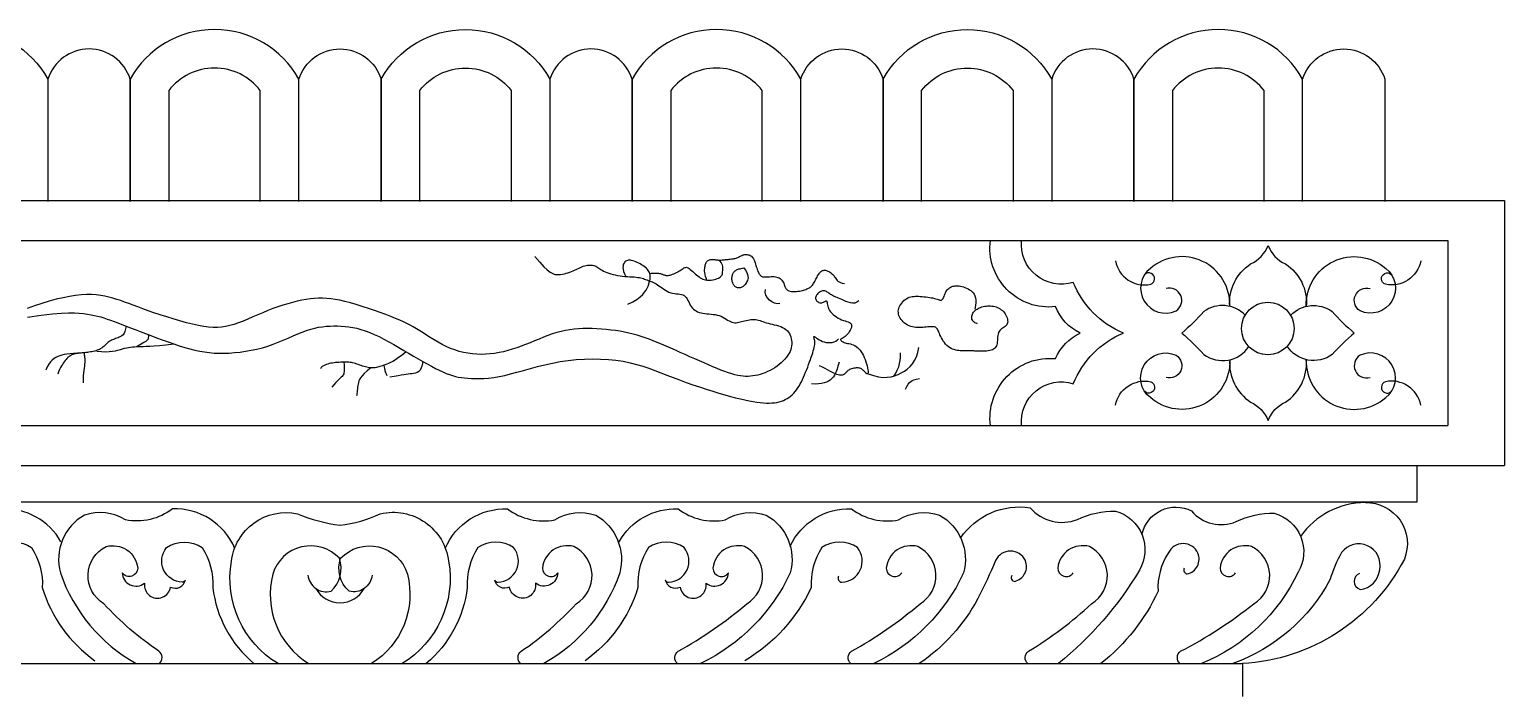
# Model space of a CAD drawing. Extents: x 1546 to 2300, y 2585 to 3453.
# Drawn here: x 1854.3 to 2181.3, y 3305.3 to 3453.2 of the extents above; entities that cross this region are included whole.
import ezdxf

# ---------------------------------------------------------------- set-up
doc = ezdxf.new("R2010")
doc.units = 0
doc.header["$LTSCALE"] = 100
doc.header["$MEASUREMENT"] = 0
for name, color, linetype in [('3', 3, 'CONTINUOUS'), ('4', 4, 'CONTINUOUS'), ('7', 7, 'CONTINUOUS')]:
    doc.layers.add(name, color=color, linetype=linetype)

msp = doc.modelspace()

# ---------------------------------------------------------------- linework, layer by layer
at = {"layer": '3'}
for points in [[(1851.06, 3331.18, -0.250838), (1850.34, 3330.67, -0.614602), (1846.85, 3338.36, -0.314225), (1854.78, 3338.36, -0.158125), (1857.14, 3329.5, 0.165326), (1868.82, 3313.28)], [(1883.12, 3312.65, 0.470735), (1882.98, 3315.38, -0.057592), (1870.79, 3325.93, -0.592004), (1871.3, 3338.59, -0.463069), (1878.29, 3333.84, -0.751854), (1874.86, 3332.79, 0.609267), (1879.82, 3330.47, 1.001161), (1885.57, 3329.62, 0.499821), (1888.87, 3331.18)], [(1888.87, 3331.18, -0.250838), (1888.15, 3330.67, -0.614602), (1884.67, 3338.36, -0.314225), (1892.59, 3338.36, -0.158125), (1894.95, 3329.5, 0.190243), (1904.05, 3312.66)], [(1916.03, 3332.27, 0.459885), (1921.15, 3328.71, 0.301241), (1923.03, 3335.99, 0.578215), (1908.23, 3332.5, 0.328119), (1916.19, 3312.66)], [(1930.27, 3332.27, -0.459885), (1925.15, 3328.71, -0.301241), (1923.28, 3335.99, -0.578215), (1938.07, 3332.5, -0.328119), (1930.12, 3312.66)], [(1957.43, 3331.18, 0.250838), (1958.15, 3330.67, 0.614602), (1961.64, 3338.36, 0.314225), (1953.71, 3338.36, 0.158125), (1951.36, 3329.5, -0.190243), (1942.25, 3312.66)], [(1963.18, 3312.65, -0.470735), (1963.32, 3315.38, 0.057592), (1975.52, 3325.93, 0.592004), (1975.01, 3338.59, 0.463069), (1968.01, 3333.84, 0.751854), (1971.44, 3332.79, -0.609267), (1966.48, 3330.47, -1.001161), (1960.73, 3329.62, -0.499821), (1957.43, 3331.18)], [(1995.24, 3331.18, 0.250838), (1995.96, 3330.67, 0.614602), (1999.45, 3338.36, 0.314225), (1991.52, 3338.36, 0.158125), (1989.17, 3329.5, -0.165326), (1977.48, 3313.28)], [(1997.94, 3312.65, -0.470735), (1998.08, 3315.38, 0.050085), (2013.33, 3325.93, 0.592004), (2012.82, 3338.59, 0.463069), (2005.82, 3333.84, 0.751854), (2009.25, 3332.79)], [(2033.69, 3332.06, 0.535361), (2034.38, 3330.67, 0.614602), (2037.87, 3338.36, 0.314225), (2029.95, 3338.36, 0.158125), (2027.59, 3329.5, -0.15081), (2012.85, 3313.28, -0.151016)], [(2036.36, 3312.65, -0.470735), (2036.5, 3315.38, 0.050085), (2051.75, 3325.93, 0.592004), (2051.24, 3338.59, 0.463069), (2044.24, 3333.84, 0.751854), (2047.68, 3332.79)], [(2075.59, 3312.65, -0.470735), (2075.74, 3315.38, 0.052908), (2089.77, 3325.93, 0.592004), (2089.26, 3338.59, 0.463069), (2082.26, 3333.84, 0.751854), (2085.69, 3332.79)], [(2110.3, 3333.84, 0.535361), (2110.96, 3332.52, 0.46087), (2113.34, 3337.14, 0.639353), (2106.74, 3337.14, 0.158125), (2104.49, 3328.7, -0.117388), (2091.83, 3312.66, -0.151016)], [(2109.34, 3312.65, -0.470735), (2109.48, 3315.38, 0.047903), (2125.75, 3325.93, 0.592004), (2125.24, 3338.59, 0.463069), (2118.24, 3333.84, 0.751854), (2121.67, 3332.79)], [(2149.13, 3332.65, 0.702064), (2149.27, 3329.09, 0.356157), (2153.62, 3333.45, 0.80826), (2145.17, 3337.27, 0.061303), (2142.67, 3331.34, -0.184901), (2121.09, 3312.66, -0.176269)], [(2072.05, 3332.19, 0.535361), (2072.71, 3330.87, 0.46087), (2075.08, 3335.49, 0.639353), (2068.48, 3335.49, -0.018277), (2064.55, 3327.05, -0.120638), (2051.54, 3312.66, -0.120638)]]:
    msp.add_lwpolyline(points, format="xyb", dxfattribs=at)
for centre, radius, start, end in [((2006.17, 3332.91), 3.08, 232.2995, 357.7098), ((1997.48, 3331.64), 2.28, 191.5186, 297.7459), ((2001.42, 3330.04), 2.91, 188.3801, 8.5131)]:
    msp.add_arc(centre, radius, start, end, dxfattribs=at)
at = {"layer": '4'}
for p, q in [((1665.01, 3415.34), (2181.29, 3415.34)), ((2181.29, 3415.34), (2181.29, 3356.54)), ((2181.29, 3415.34), (2181.29, 3356.54)), ((2168.76, 3406.47), (2168.76, 3365.41)), ((1665.01, 3356.54), (2181.29, 3356.54)), ((2161.94, 3348.49), (2161.94, 3356.54)), ((1684.37, 3348.49), (2161.94, 3348.49)), ((1723.09, 3312.66), (2123.21, 3312.66)), ((2123.21, 3312.66), (2123.21, 3305.35))]:
    msp.add_line(p, q, dxfattribs=at)
for points in [[(1821.02, 3415.09), (1821.02, 3442.24, -0.588902), (1858.41, 3442.24), (1858.41, 3415.09)], [(1914.03, 3415.09), (1914.03, 3442.24, 0.588902), (1876.64, 3442.24), (1876.64, 3415.09)], [(1932.27, 3415.09), (1932.27, 3442.24, -0.588902), (1969.66, 3442.24), (1969.66, 3415.09)], [(2025.29, 3415.09), (2025.29, 3442.24, 0.588902), (1987.9, 3442.24), (1987.9, 3415.09)], [(2043.52, 3415.09), (2043.52, 3442.24, -0.588902), (2080.91, 3442.24), (2080.91, 3415.09)], [(2136.54, 3415.09), (2136.54, 3442.24, 0.588902), (2099.15, 3442.24), (2099.15, 3415.09)], [(1876.64, 3415.09), (1876.64, 3442.24, 0.733378), (1858.41, 3442.24, 0.733378)], [(1914.03, 3442.24, -0.733378), (1932.27, 3442.24), (1932.27, 3415.09)], [(1987.9, 3415.09), (1987.9, 3442.24, 0.733378), (1969.66, 3442.24, 0.733378)], [(2025.29, 3442.24, -0.733378), (2043.52, 3442.24), (2043.52, 3415.09)], [(2099.15, 3415.09), (2099.15, 3442.24, 0.733378), (2080.91, 3442.24, 0.733378)], [(2136.54, 3442.24, -0.733378), (2154.78, 3442.24), (2154.78, 3415.09)], [(2150.45, 3348.35, -0.539203), (2159.09, 3335.82, -0.265146), (2123.21, 3312.66)]]:
    msp.add_lwpolyline(points, format="xyb", dxfattribs=at)
at = {"layer": '7'}
for p, q in [((1677.54, 3406.47), (2168.76, 3406.47)), ((2168.76, 3406.47), (2168.76, 3365.41)), ((1677.54, 3365.41), (2168.76, 3365.41))]:
    msp.add_line(p, q, dxfattribs=at)
for points in [[(1905.48, 3415.09), (1905.48, 3439.72, 0.490625), (1885.19, 3439.72), (1885.19, 3415.09)], [(1940.82, 3415.09), (1940.82, 3439.72, -0.490625), (1961.11, 3439.72), (1961.11, 3415.09)], [(2016.74, 3415.09), (2016.74, 3439.72, 0.490625), (1996.45, 3439.72), (1996.45, 3415.09)], [(2052.07, 3415.09), (2052.07, 3439.72, -0.490625), (2072.36, 3439.72), (2072.36, 3415.09)], [(2127.99, 3415.09), (2127.99, 3439.72, 0.490625), (2107.7, 3439.72), (2107.7, 3415.09)], [(2067.33, 3365.41, -0.478927), (2081.76, 3380.27, -0.177915), (2087.21, 3385.94, -0.188958), (2081.76, 3391.79, -0.487555), (2067.32, 3406.47)], [(2067.33, 3365.41, -0.478927), (2081.76, 3380.27, -0.177915), (2087.21, 3385.94, -0.188958), (2081.76, 3391.79, -0.487555), (2067.32, 3406.47)], [(2074.23, 3365.41, -0.536279), (2085.7, 3374.7, -0.201555), (2096.81, 3385.94, -0.201555), (2085.7, 3397.18, -0.536279), (2074.23, 3406.47)], [(2074.23, 3365.41, -0.536279), (2085.7, 3374.7, -0.201555), (2096.81, 3385.94, -0.201555), (2085.7, 3397.18, -0.536279), (2074.23, 3406.47)], [(2120.39, 3391.85, -0.273912), (2125.02, 3401.26, 0.193451), (2128.88, 3405.34, 0.193451), (2132.73, 3401.26, -0.273912), (2137.36, 3391.85)], [(2095.03, 3401.92, 0.419073), (2102.86, 3396.75, 1.236918), (2101.56, 3398.93)], [(2120.39, 3391.85, 0.657121), (2102.79, 3400.26, 0.893781), (2108.48, 3390.86, 0.867515), (2106.26, 3395.81)], [(2137.36, 3391.85, -0.657121), (2154.96, 3400.26, -0.893781), (2149.27, 3390.86, -0.867515), (2151.49, 3395.81)], [(2162.72, 3401.92, -0.419073), (2154.89, 3396.75, -1.236918), (2156.2, 3398.93)], [(2123.82, 3389.91, 0.373663), (2114.65, 3390.69, -0.037372), (2109.75, 3385.94, -0.037372), (2114.65, 3381.19, 0.425549), (2124.61, 3382.94)], [(2133.88, 3389.86, -0.376645), (2143.1, 3390.69, 0.037372), (2148, 3385.94, 0.037372), (2143.1, 3381.19, -0.428128), (2133.11, 3383)], [(2120.39, 3380.03, -0.657121), (2102.79, 3371.62, -0.893781), (2108.48, 3381.02, -0.867515), (2106.26, 3376.07)], [(2137.36, 3380.03, 0.657121), (2154.96, 3371.62, 0.893781), (2149.27, 3381.02, 0.867515), (2151.49, 3376.07)], [(2120.39, 3380.03, 0.273912), (2125.02, 3370.62, -0.193451), (2128.88, 3366.54, -0.193451), (2132.73, 3370.62, 0.273912), (2137.36, 3380.03)], [(2095.03, 3369.96, -0.419073), (2102.86, 3375.13, -1.236918), (2101.56, 3372.95)], [(2162.72, 3369.96, 0.419073), (2154.89, 3375.13, 1.236918), (2156.2, 3372.95)], [(1861.29, 3339.64, 0.282122), (1848.19, 3346.94, -0.212777), (1837.75, 3344.52, 0.217659), (1828.66, 3345.58, 0.340007), (1823.34, 3332.75, 0.170636), (1843.21, 3312.66, 0.170636)], [(1899.83, 3338.16, 0.313495), (1886, 3346.94, -0.212777), (1875.56, 3344.52, 0.217659), (1866.47, 3345.58, 0.340007), (1861.15, 3332.75, 0.18403), (1877.97, 3312.66, 0.170624)], [(1909.41, 3312.66, -0.310208), (1899.07, 3335.32, -0.440038), (1913.73, 3345.87, 0.073449), (1923.15, 3343.36, 0.088174), (1932.08, 3345.87, -0.445271), (1947.23, 3335.32, -0.310208), (1936.89, 3312.66)], [(1946.47, 3338.16, -0.313495), (1960.3, 3346.94, 0.212777), (1970.74, 3344.52, -0.217659), (1979.83, 3345.58, -0.340007), (1985.15, 3332.75, -0.18403), (1968.33, 3312.66, -0.170624)], [(1985.01, 3339.64, -0.282122), (1998.11, 3346.94, 0.212777), (2008.55, 3344.52, -0.217659), (2017.64, 3345.58, -0.340007), (2022.97, 3332.75, -0.170636), (2003.09, 3312.66, -0.170636)], [(2022.95, 3338.71, -0.302042), (2036.53, 3346.94, 0.212777), (2046.97, 3344.52, -0.217659), (2056.07, 3345.58, -0.340007), (2061.39, 3332.75, -0.170636), (2041.51, 3312.66, -0.170636)], [(2060.73, 3340.47, -0.292362), (2076.16, 3347.18, 0.315788), (2086.62, 3344.6, -0.120305), (2095.07, 3346.44, -0.496635), (2100.35, 3333.39, -0.090476), (2082.39, 3312.66, -0.188177)], [(2100.93, 3341.28, -0.492801), (2111.91, 3346.5, 0.326533), (2121.81, 3344.13, -0.120305), (2130.26, 3345.97, -0.496635), (2135.54, 3332.92, -0.188177), (2114.09, 3312.66, -0.188177)]]:
    msp.add_lwpolyline(points, format="xyb", dxfattribs=at)
for points in [[(1966.34, 3402.92), (1967.41, 3401.63), (1968.31, 3400.64), (1969.08, 3399.92), (1969.73, 3399.43), (1970.29, 3399.12), (1970.78, 3398.95), (1971.22, 3398.89), (1971.64, 3398.9), (1972.06, 3398.94), (1972.47, 3399), (1972.88, 3399.08), (1973.28, 3399.18), (1973.67, 3399.3), (1974.06, 3399.43), (1974.43, 3399.57), (1974.8, 3399.72), (1975.15, 3399.87), (1975.49, 3400.03), (1975.82, 3400.19), (1976.14, 3400.34), (1976.46, 3400.49), (1976.77, 3400.62), (1977.08, 3400.74), (1977.39, 3400.84), (1977.69, 3400.92), (1978, 3400.98), (1978.3, 3401.01), (1978.59, 3401.02), (1978.87, 3401.01), (1979.14, 3400.98), (1979.4, 3400.92), (1979.64, 3400.84), (1979.86, 3400.74), (1980.07, 3400.62), (1980.28, 3400.49), (1980.49, 3400.34), (1980.71, 3400.18), (1980.96, 3400.02), (1981.23, 3399.85), (1981.54, 3399.68), (1981.9, 3399.52), (1982.29, 3399.36), (1982.72, 3399.21), (1983.18, 3399.07), (1983.67, 3398.94), (1984.17, 3398.82), (1984.69, 3398.71), (1985.23, 3398.63), (1985.76, 3398.56), (1986.3, 3398.51), (1986.84, 3398.47), (1987.36, 3398.43), (1987.86, 3398.4), (1988.33, 3398.37), (1988.77, 3398.33), (1989.18, 3398.29), (1989.54, 3398.23), (1989.86, 3398.16), (1990.16, 3398.09), (1990.42, 3398), (1990.67, 3397.91), (1990.9, 3397.82), (1991.13, 3397.73), (1991.36, 3397.64), (1991.59, 3397.55), (1991.83, 3397.46), (1992.08, 3397.37), (1992.34, 3397.26), (1992.62, 3397.14), (1992.9, 3397), (1993.2, 3396.84), (1993.51, 3396.65), (1993.83, 3396.44), (1994.18, 3396.2), (1994.53, 3395.94), (1994.9, 3395.69), (1995.28, 3395.45), (1995.67, 3395.23), (1996.07, 3395.03), (1996.47, 3394.88), (1996.88, 3394.78), (1997.3, 3394.71), (1997.7, 3394.67), (1998.1, 3394.63), (1998.47, 3394.58), (1998.83, 3394.52), (1999.15, 3394.42), (1999.44, 3394.27), (1999.69, 3394.06), (1999.9, 3393.8), (2000.1, 3393.5), (2000.27, 3393.17), (2000.44, 3392.83), (2000.62, 3392.48), (2000.8, 3392.14), (2001.01, 3391.82), (2001.24, 3391.53), (2001.5, 3391.27), (2001.78, 3391.04), (2002.1, 3390.84), (2002.43, 3390.67), (2002.8, 3390.53), (2003.19, 3390.41), (2003.6, 3390.32), (2004.03, 3390.26), (2004.48, 3390.21), (2004.94, 3390.17), (2005.4, 3390.13), (2005.87, 3390.08), (2006.33, 3390.02), (2006.78, 3389.93), (2007.21, 3389.81), (2007.62, 3389.65), (2008.01, 3389.46), (2008.38, 3389.25), (2008.74, 3389.04), (2009.08, 3388.83), (2009.41, 3388.64), (2009.73, 3388.47), (2010.04, 3388.35), (2010.34, 3388.27), (2010.64, 3388.23), (2010.94, 3388.24), (2011.24, 3388.27), (2011.54, 3388.33), (2011.85, 3388.41), (2012.17, 3388.49), (2012.49, 3388.58), (2012.83, 3388.67), (2013.18, 3388.75), (2013.53, 3388.82), (2013.89, 3388.88), (2014.25, 3388.92), (2014.6, 3388.95), (2014.95, 3388.95), (2015.29, 3388.92), (2015.61, 3388.87), (2015.93, 3388.8), (2016.25, 3388.7), (2016.58, 3388.59), (2016.91, 3388.47), (2017.27, 3388.35), (2017.64, 3388.23), (2018.05, 3388.11), (2018.48, 3388), (2018.95, 3387.89), (2019.42, 3387.78), (2019.9, 3387.66), (2020.38, 3387.53), (2020.84, 3387.38), (2021.27, 3387.2), (2021.66, 3386.98), (2022.01, 3386.74), (2022.31, 3386.45), (2022.57, 3386.14), (2022.78, 3385.81), (2022.96, 3385.45), (2023.09, 3385.07), (2023.19, 3384.69), (2023.26, 3384.29), (2023.3, 3383.9), (2023.3, 3383.5), (2023.26, 3383.09), (2023.19, 3382.69), (2023.07, 3382.28), (2022.91, 3381.86), (2022.7, 3381.45), (2022.44, 3381.03), (2022.14, 3380.6), (2021.79, 3380.18), (2021.39, 3379.77), (2020.97, 3379.36), (2020.51, 3378.97), (2020.02, 3378.6), (2019.52, 3378.25), (2019, 3377.93), (2018.47, 3377.64), (2017.94, 3377.38), (2017.4, 3377.15), (2016.85, 3376.95), (2016.3, 3376.78), (2015.76, 3376.63), (2015.21, 3376.52), (2014.67, 3376.43), (2014.14, 3376.37), (2013.6, 3376.33), (2013.06, 3376.33), (2012.5, 3376.36), (2011.92, 3376.42), (2011.31, 3376.53), (2010.66, 3376.68), (2009.97, 3376.87), (2009.23, 3377.11), (2008.44, 3377.4), (2007.6, 3377.72), (2006.73, 3378.08), (2005.81, 3378.46), (2004.86, 3378.88), (2003.87, 3379.31), (2002.85, 3379.77), (2001.8, 3380.23), (2000.73, 3380.7), (1999.65, 3381.18), (1998.57, 3381.66), (1997.5, 3382.12), (1996.45, 3382.58), (1995.42, 3383.02), (1994.43, 3383.44), (1993.48, 3383.84), (1992.56, 3384.21), (1991.67, 3384.56), (1990.79, 3384.88), (1989.91, 3385.18), (1989.03, 3385.45), (1988.13, 3385.7), (1987.2, 3385.93), (1986.24, 3386.13), (1985.24, 3386.32), (1984.22, 3386.48), (1983.19, 3386.61), (1982.14, 3386.73), (1981.1, 3386.81), (1980.05, 3386.88), (1979.02, 3386.92), (1978.01, 3386.93), (1977.01, 3386.91), (1976.03, 3386.86), (1975.05, 3386.78), (1974.08, 3386.66), (1973.12, 3386.49), (1972.15, 3386.29), (1971.18, 3386.03), (1970.21, 3385.73), (1969.23, 3385.38), (1968.25, 3385), (1967.26, 3384.61), (1966.27, 3384.2), (1965.28, 3383.79), (1964.29, 3383.39), (1963.31, 3383.01), (1962.32, 3382.65), (1961.34, 3382.33), (1960.36, 3382.05), (1959.38, 3381.8), (1958.4, 3381.59), (1957.42, 3381.42), (1956.44, 3381.3), (1955.45, 3381.23), (1954.46, 3381.21), (1953.47, 3381.24), (1952.48, 3381.32), (1951.5, 3381.45), (1950.52, 3381.64), (1949.55, 3381.88), (1948.58, 3382.18), (1947.63, 3382.54), (1946.7, 3382.95), (1945.78, 3383.41), (1944.88, 3383.9), (1944.01, 3384.41), (1943.16, 3384.93), (1942.34, 3385.45), (1941.56, 3385.96), (1940.81, 3386.43), (1940.09, 3386.88), (1939.39, 3387.29), (1938.7, 3387.68), (1937.97, 3388.06), (1937.21, 3388.44), (1936.38, 3388.81), (1935.46, 3389.2), (1934.44, 3389.61), (1933.31, 3390.05), (1932.08, 3390.5), (1930.77, 3390.96), (1929.43, 3391.41), (1928.08, 3391.85), (1926.74, 3392.26), (1925.45, 3392.63), (1924.23, 3392.95), (1923.1, 3393.2), (1922.06, 3393.4), (1921.08, 3393.54), (1920.16, 3393.63), (1919.26, 3393.67), (1918.38, 3393.66), (1917.49, 3393.61), (1916.58, 3393.51), (1915.64, 3393.38), (1914.66, 3393.2), (1913.65, 3392.99), (1912.62, 3392.74), (1911.56, 3392.45), (1910.48, 3392.13), (1909.38, 3391.76), (1908.27, 3391.36), (1907.15, 3390.92), (1906.02, 3390.45), (1904.91, 3389.97), (1903.8, 3389.5), (1902.71, 3389.04), (1901.66, 3388.6), (1900.63, 3388.21), (1899.64, 3387.87), (1898.7, 3387.6), (1897.79, 3387.39), (1896.88, 3387.25), (1895.96, 3387.18), (1895.01, 3387.19), (1894, 3387.26), (1892.92, 3387.4), (1891.74, 3387.61), (1890.45, 3387.9), (1889.08, 3388.24), (1887.65, 3388.63), (1886.19, 3389.06), (1884.73, 3389.51), (1883.29, 3389.98), (1881.9, 3390.44), (1880.6, 3390.9), (1879.4, 3391.33), (1878.3, 3391.73), (1877.28, 3392.11), (1876.32, 3392.47), (1875.4, 3392.81), (1874.52, 3393.12), (1873.66, 3393.4), (1872.8, 3393.66), (1871.92, 3393.9), (1871.02, 3394.11), (1870.09, 3394.27), (1869.11, 3394.39), (1868.08, 3394.46), (1866.97, 3394.47), (1865.8, 3394.41), (1864.54, 3394.28), (1863.18, 3394.07), (1861.74, 3393.78), (1860.24, 3393.42), (1858.67, 3393), (1857.06, 3392.52), (1855.43, 3391.99), (1853.77, 3391.41)], [(1986.94, 3392.31), (1988.06, 3392.87), (1988.97, 3393.41), (1989.69, 3393.95), (1990.25, 3394.47), (1990.68, 3394.97), (1991, 3395.46), (1991.24, 3395.92), (1991.43, 3396.36), (1991.58, 3396.77), (1991.71, 3397.16), (1991.8, 3397.52), (1991.87, 3397.87), (1991.91, 3398.19), (1991.91, 3398.5), (1991.89, 3398.79), (1991.83, 3399.06), (1991.74, 3399.33), (1991.61, 3399.58), (1991.46, 3399.83), (1991.28, 3400.06), (1991.07, 3400.29), (1990.84, 3400.5), (1990.58, 3400.71), (1990.31, 3400.91), (1990.01, 3401.1), (1989.69, 3401.28), (1989.37, 3401.45), (1989.04, 3401.61), (1988.71, 3401.75), (1988.39, 3401.87), (1988.08, 3401.96), (1987.79, 3402.03), (1987.52, 3402.07), (1987.27, 3402.09), (1987.04, 3402.07), (1986.84, 3402.03), (1986.65, 3401.95), (1986.47, 3401.85), (1986.32, 3401.71), (1986.18, 3401.54), (1986.05, 3401.35), (1985.95, 3401.11), (1985.88, 3400.82), (1985.86, 3400.48), (1985.9, 3400.08), (1986.01, 3399.61), (1986.2, 3399.07), (1986.49, 3398.44)], [(1991.79, 3399.16), (1991.96, 3399.17), (1992.18, 3399.19), (1992.42, 3399.2), (1992.69, 3399.21), (1992.97, 3399.22), (1993.25, 3399.23), (1993.52, 3399.22), (1993.76, 3399.2), (1993.97, 3399.17), (1994.16, 3399.13), (1994.32, 3399.08), (1994.47, 3399.03), (1994.6, 3398.98), (1994.73, 3398.92), (1994.86, 3398.86), (1995, 3398.82), (1995.14, 3398.77), (1995.3, 3398.74), (1995.47, 3398.72), (1995.66, 3398.71), (1995.86, 3398.72), (1996.08, 3398.74), (1996.32, 3398.79), (1996.57, 3398.86), (1996.84, 3398.96), (1997.12, 3399.08), (1997.41, 3399.21), (1997.71, 3399.36), (1998, 3399.52), (1998.28, 3399.67), (1998.54, 3399.83), (1998.79, 3399.99), (1999.01, 3400.13), (1999.21, 3400.26), (1999.4, 3400.37), (1999.58, 3400.45), (1999.76, 3400.5), (1999.94, 3400.51), (2000.13, 3400.47), (2000.34, 3400.39), (2000.56, 3400.25), (2000.8, 3400.06), (2001.06, 3399.84), (2001.33, 3399.6), (2001.61, 3399.34), (2001.89, 3399.08), (2002.17, 3398.83), (2002.46, 3398.59), (2002.74, 3398.38), (2003.01, 3398.2), (2003.29, 3398.04), (2003.57, 3397.91), (2003.86, 3397.81), (2004.15, 3397.74), (2004.46, 3397.69), (2004.78, 3397.67), (2005.11, 3397.67), (2005.46, 3397.7), (2005.8, 3397.75), (2006.14, 3397.81), (2006.46, 3397.9), (2006.76, 3398), (2007.04, 3398.12), (2007.27, 3398.24), (2007.47, 3398.38), (2007.62, 3398.53), (2007.74, 3398.69), (2007.83, 3398.86), (2007.9, 3399.06), (2007.94, 3399.28), (2007.97, 3399.52), (2008, 3399.79), (2008.01, 3400.08), (2008.01, 3400.39), (2007.99, 3400.71), (2007.93, 3401.02), (2007.82, 3401.32), (2007.67, 3401.6), (2007.44, 3401.84), (2007.15, 3402.03)], [(2004.48, 3397.69), (2004.36, 3397.97), (2004.18, 3398.48), (2004.07, 3398.93), (2004, 3399.33), (2003.97, 3399.68), (2003.98, 3399.99), (2004, 3400.27), (2004.04, 3400.52), (2004.09, 3400.76), (2004.13, 3400.99), (2004.19, 3401.19), (2004.26, 3401.38), (2004.33, 3401.56), (2004.42, 3401.71), (2004.51, 3401.84), (2004.63, 3401.96), (2004.76, 3402.05), (2004.9, 3402.12), (2005.05, 3402.18), (2005.22, 3402.22), (2005.39, 3402.24), (2005.56, 3402.26), (2005.73, 3402.26), (2005.9, 3402.25), (2006.07, 3402.24), (2006.23, 3402.22), (2006.4, 3402.2), (2006.57, 3402.18), (2006.74, 3402.16), (2006.93, 3402.15), (2007.13, 3402.13), (2007.35, 3402.13), (2007.58, 3402.13), (2007.83, 3402.15), (2008.09, 3402.17), (2008.35, 3402.19), (2008.63, 3402.22), (2008.89, 3402.25), (2009.16, 3402.28), (2009.42, 3402.3), (2009.67, 3402.33), (2009.9, 3402.36), (2010.13, 3402.39), (2010.34, 3402.42), (2010.55, 3402.46), (2010.76, 3402.5), (2010.95, 3402.56), (2011.14, 3402.63), (2011.33, 3402.71), (2011.51, 3402.8), (2011.69, 3402.9), (2011.87, 3402.99), (2012.06, 3403.09), (2012.25, 3403.17), (2012.45, 3403.25), (2012.66, 3403.3), (2012.88, 3403.34), (2013.11, 3403.35), (2013.34, 3403.34), (2013.57, 3403.31), (2013.79, 3403.26), (2014.01, 3403.18), (2014.2, 3403.08), (2014.38, 3402.95), (2014.54, 3402.8), (2014.68, 3402.62), (2014.8, 3402.43), (2014.9, 3402.21), (2015, 3401.98), (2015.09, 3401.73), (2015.17, 3401.48), (2015.26, 3401.21), (2015.34, 3400.93), (2015.43, 3400.66), (2015.52, 3400.38), (2015.61, 3400.11), (2015.71, 3399.85), (2015.8, 3399.6), (2015.9, 3399.37), (2016.01, 3399.16), (2016.11, 3398.98), (2016.22, 3398.82), (2016.34, 3398.69), (2016.48, 3398.58), (2016.63, 3398.49), (2016.8, 3398.43), (2017, 3398.39), (2017.23, 3398.37), (2017.49, 3398.37), (2017.77, 3398.38), (2018.08, 3398.4), (2018.39, 3398.43), (2018.72, 3398.45), (2019.05, 3398.46), (2019.37, 3398.45), (2019.67, 3398.42), (2019.96, 3398.35), (2020.23, 3398.26), (2020.48, 3398.15), (2020.71, 3398), (2020.92, 3397.84), (2021.1, 3397.65), (2021.26, 3397.44), (2021.4, 3397.22), (2021.51, 3396.98), (2021.6, 3396.73), (2021.69, 3396.48), (2021.78, 3396.23), (2021.88, 3395.99), (2022.01, 3395.78), (2022.17, 3395.58), (2022.37, 3395.43), (2022.62, 3395.3), (2022.91, 3395.22), (2023.23, 3395.17), (2023.58, 3395.14), (2023.94, 3395.14), (2024.31, 3395.16), (2024.67, 3395.2), (2025.01, 3395.25), (2025.34, 3395.31), (2025.64, 3395.38), (2025.92, 3395.46), (2026.18, 3395.54), (2026.42, 3395.62), (2026.64, 3395.71), (2026.85, 3395.81), (2027.03, 3395.9), (2027.2, 3395.99), (2027.36, 3396.09), (2027.5, 3396.19), (2027.64, 3396.31), (2027.77, 3396.43), (2027.89, 3396.58), (2028.01, 3396.74), (2028.13, 3396.92), (2028.25, 3397.13), (2028.38, 3397.36), (2028.51, 3397.6), (2028.63, 3397.85), (2028.76, 3398.1), (2028.89, 3398.35), (2029.02, 3398.59), (2029.16, 3398.82), (2029.29, 3399.02), (2029.42, 3399.2), (2029.55, 3399.36), (2029.69, 3399.5), (2029.83, 3399.62), (2029.97, 3399.72), (2030.12, 3399.79), (2030.28, 3399.84), (2030.44, 3399.86), (2030.61, 3399.87), (2030.78, 3399.85), (2030.96, 3399.81), (2031.14, 3399.76), (2031.32, 3399.68), (2031.5, 3399.59), (2031.68, 3399.49), (2031.85, 3399.37), (2032.02, 3399.24), (2032.19, 3399.09), (2032.36, 3398.94), (2032.51, 3398.77), (2032.66, 3398.59), (2032.8, 3398.41), (2032.94, 3398.22), (2033.06, 3398.02), (2033.19, 3397.82), (2033.34, 3397.62), (2033.53, 3397.44), (2033.77, 3397.28), (2034.09, 3397.13), (2034.49, 3397.02), (2034.99, 3396.95)], [(2012.69, 3400.39), (2013.07, 3399.85), (2013.34, 3399.37), (2013.5, 3398.94), (2013.58, 3398.55), (2013.59, 3398.2), (2013.55, 3397.88), (2013.46, 3397.6), (2013.35, 3397.34), (2013.23, 3397.11), (2013.1, 3396.9), (2012.96, 3396.72), (2012.82, 3396.55), (2012.68, 3396.41), (2012.53, 3396.29), (2012.37, 3396.18), (2012.21, 3396.1), (2012.05, 3396.03), (2011.89, 3395.99), (2011.73, 3395.96), (2011.57, 3395.95), (2011.41, 3395.96), (2011.26, 3395.99), (2011.11, 3396.03), (2010.97, 3396.1), (2010.83, 3396.18), (2010.7, 3396.28), (2010.58, 3396.4), (2010.47, 3396.53), (2010.37, 3396.68), (2010.28, 3396.84), (2010.21, 3397.01), (2010.14, 3397.19), (2010.09, 3397.39), (2010.06, 3397.58), (2010.04, 3397.79), (2010.03, 3397.99), (2010.03, 3398.19), (2010.05, 3398.39), (2010.08, 3398.58), (2010.12, 3398.77), (2010.17, 3398.94), (2010.23, 3399.1), (2010.31, 3399.25), (2010.4, 3399.39), (2010.5, 3399.51), (2010.61, 3399.63), (2010.74, 3399.74), (2010.88, 3399.84), (2011.03, 3399.93), (2011.2, 3400.01), (2011.38, 3400.08), (2011.59, 3400.15), (2011.82, 3400.21), (2012.08, 3400.27), (2012.37, 3400.33), (2012.69, 3400.39)], [(2020.62, 3392.46), (2020.04, 3392.43), (2019.44, 3392.57), (2018.85, 3392.85), (2018.32, 3393.24), (2017.88, 3393.74), (2017.57, 3394.31), (2017.42, 3394.94), (2017.48, 3395.6)], [(2038.14, 3393.06), (2037.72, 3392.75), (2037.27, 3392.59), (2036.79, 3392.55), (2036.3, 3392.62), (2035.8, 3392.75), (2035.31, 3392.94), (2034.84, 3393.14), (2034.41, 3393.34), (2034.01, 3393.52), (2033.66, 3393.68), (2033.33, 3393.81), (2033.04, 3393.93), (2032.78, 3394.04), (2032.54, 3394.15), (2032.31, 3394.26), (2032.1, 3394.38), (2031.9, 3394.5), (2031.7, 3394.64), (2031.52, 3394.77), (2031.34, 3394.9), (2031.16, 3395.02), (2030.98, 3395.13), (2030.8, 3395.21), (2030.63, 3395.28), (2030.45, 3395.31), (2030.27, 3395.31), (2030.09, 3395.29), (2029.91, 3395.24), (2029.73, 3395.17), (2029.56, 3395.07), (2029.39, 3394.96), (2029.23, 3394.83), (2029.08, 3394.68), (2028.93, 3394.52), (2028.81, 3394.35), (2028.7, 3394.17), (2028.63, 3393.98), (2028.58, 3393.8), (2028.57, 3393.61), (2028.61, 3393.43), (2028.68, 3393.26), (2028.8, 3393.1), (2028.95, 3392.95), (2029.13, 3392.83), (2029.32, 3392.73), (2029.52, 3392.66), (2029.73, 3392.63), (2029.93, 3392.63), (2030.12, 3392.68), (2030.3, 3392.76), (2030.46, 3392.85), (2030.61, 3392.94), (2030.74, 3393.02), (2030.86, 3393.07), (2030.95, 3393.08), (2031.03, 3393.03), (2031.08, 3392.91), (2031.13, 3392.73), (2031.17, 3392.5), (2031.22, 3392.23), (2031.29, 3391.93), (2031.38, 3391.6), (2031.5, 3391.27), (2031.68, 3390.94), (2031.9, 3390.62), (2032.17, 3390.31), (2032.47, 3390.02), (2032.81, 3389.75), (2033.18, 3389.5), (2033.56, 3389.27), (2033.95, 3389.07), (2034.35, 3388.89), (2034.73, 3388.75), (2035.11, 3388.62), (2035.46, 3388.51), (2035.78, 3388.4), (2036.06, 3388.27), (2036.28, 3388.13), (2036.45, 3387.96), (2036.54, 3387.75), (2036.56, 3387.49), (2036.51, 3387.2), (2036.4, 3386.88), (2036.24, 3386.55), (2036.05, 3386.23), (2035.84, 3385.91), (2035.6, 3385.63), (2035.37, 3385.38), (2035.14, 3385.18), (2034.92, 3385.02), (2034.72, 3384.9), (2034.54, 3384.81), (2034.38, 3384.73), (2034.26, 3384.66), (2034.17, 3384.6), (2034.12, 3384.53), (2034.11, 3384.45), (2034.15, 3384.36), (2034.23, 3384.26), (2034.34, 3384.16), (2034.49, 3384.06), (2034.67, 3383.96), (2034.88, 3383.87), (2035.12, 3383.78), (2035.38, 3383.72), (2035.67, 3383.65), (2035.97, 3383.59), (2036.29, 3383.51), (2036.61, 3383.42), (2036.93, 3383.3), (2037.25, 3383.15), (2037.56, 3382.96), (2037.87, 3382.72), (2038.16, 3382.44), (2038.43, 3382.12), (2038.69, 3381.76), (2038.94, 3381.36), (2039.16, 3380.95), (2039.37, 3380.51), (2039.56, 3380.05), (2039.73, 3379.57), (2039.87, 3379.1), (2039.99, 3378.64), (2040.09, 3378.21), (2040.16, 3377.81), (2040.2, 3377.47), (2040.21, 3377.2), (2040.18, 3377), (2040.13, 3376.9), (2040.05, 3376.87), (2039.94, 3376.91), (2039.82, 3377), (2039.68, 3377.13), (2039.53, 3377.28), (2039.37, 3377.45), (2039.21, 3377.6), (2039.05, 3377.74), (2038.89, 3377.86), (2038.73, 3377.97), (2038.57, 3378.05), (2038.39, 3378.12), (2038.2, 3378.16), (2038, 3378.19), (2037.79, 3378.2), (2037.56, 3378.19), (2037.31, 3378.17), (2037.06, 3378.12), (2036.81, 3378.07), (2036.56, 3378), (2036.33, 3377.92), (2036.11, 3377.83), (2035.92, 3377.73), (2035.75, 3377.62), (2035.61, 3377.51), (2035.49, 3377.4), (2035.39, 3377.28), (2035.29, 3377.17), (2035.19, 3377.06), (2035.08, 3376.95), (2034.97, 3376.85), (2034.84, 3376.77), (2034.69, 3376.69), (2034.52, 3376.63), (2034.33, 3376.6), (2034.11, 3376.59), (2033.87, 3376.61), (2033.6, 3376.66), (2033.3, 3376.76), (2032.96, 3376.89), (2032.59, 3377.06), (2032.18, 3377.27), (2031.73, 3377.5), (2031.24, 3377.77), (2030.69, 3378.06), (2030.1, 3378.37), (2029.45, 3378.7)], [(2064.5, 3388.01), (2064.15, 3388.1), (2063.86, 3388.23), (2063.63, 3388.39), (2063.46, 3388.57), (2063.33, 3388.77), (2063.24, 3388.98), (2063.2, 3389.21), (2063.19, 3389.44), (2063.21, 3389.67), (2063.26, 3389.89), (2063.34, 3390.12), (2063.45, 3390.33), (2063.58, 3390.54), (2063.74, 3390.74), (2063.92, 3390.93), (2064.13, 3391.1), (2064.36, 3391.26), (2064.6, 3391.4), (2064.87, 3391.53), (2065.15, 3391.64), (2065.44, 3391.73), (2065.75, 3391.81), (2066.06, 3391.87), (2066.38, 3391.92), (2066.7, 3391.95), (2067.02, 3391.96), (2067.34, 3391.96), (2067.66, 3391.93), (2067.98, 3391.89), (2068.29, 3391.82), (2068.6, 3391.73), (2068.9, 3391.61), (2069.19, 3391.47), (2069.46, 3391.31), (2069.73, 3391.12), (2069.98, 3390.92), (2070.21, 3390.69), (2070.42, 3390.45), (2070.61, 3390.19), (2070.77, 3389.91), (2070.91, 3389.63), (2071.03, 3389.33), (2071.11, 3389.04), (2071.15, 3388.75), (2071.16, 3388.46), (2071.13, 3388.2), (2071.06, 3387.95), (2070.94, 3387.73), (2070.78, 3387.54), (2070.58, 3387.38), (2070.36, 3387.22), (2070.12, 3387.07), (2069.88, 3386.91), (2069.65, 3386.74), (2069.45, 3386.54), (2069.27, 3386.3), (2069.14, 3386.03), (2069.05, 3385.72), (2068.98, 3385.38), (2068.93, 3385.03), (2068.9, 3384.67), (2068.87, 3384.31), (2068.84, 3383.97), (2068.8, 3383.65), (2068.74, 3383.36), (2068.65, 3383.1), (2068.54, 3382.87), (2068.4, 3382.66), (2068.23, 3382.49), (2068.03, 3382.34), (2067.79, 3382.22), (2067.5, 3382.12), (2067.17, 3382.04), (2066.81, 3381.98), (2066.43, 3381.94), (2066.03, 3381.91), (2065.62, 3381.9), (2065.23, 3381.89), (2064.85, 3381.9), (2064.5, 3381.91), (2064.19, 3381.93), (2063.91, 3381.94), (2063.65, 3381.96), (2063.42, 3381.97), (2063.2, 3381.99), (2063, 3382), (2062.8, 3382.01), (2062.59, 3382.01), (2062.39, 3382.01), (2062.17, 3382), (2061.94, 3382), (2061.71, 3381.99), (2061.46, 3381.98), (2061.19, 3381.98), (2060.91, 3381.99), (2060.62, 3382.01), (2060.3, 3382.05), (2059.97, 3382.09), (2059.63, 3382.16), (2059.29, 3382.26), (2058.94, 3382.38), (2058.6, 3382.53), (2058.27, 3382.71), (2057.96, 3382.93), (2057.66, 3383.19), (2057.38, 3383.49), (2057.13, 3383.81), (2056.89, 3384.15), (2056.67, 3384.5), (2056.48, 3384.85), (2056.3, 3385.19), (2056.15, 3385.52), (2056.02, 3385.83), (2055.91, 3386.11), (2055.8, 3386.37), (2055.69, 3386.6), (2055.58, 3386.8), (2055.45, 3386.98), (2055.3, 3387.12), (2055.13, 3387.22), (2054.92, 3387.3), (2054.68, 3387.34), (2054.41, 3387.35), (2054.12, 3387.35), (2053.8, 3387.33), (2053.46, 3387.3), (2053.11, 3387.26), (2052.74, 3387.22), (2052.37, 3387.19), (2051.99, 3387.16), (2051.6, 3387.14), (2051.21, 3387.14), (2050.82, 3387.16), (2050.43, 3387.21), (2050.05, 3387.28), (2049.68, 3387.39), (2049.31, 3387.54), (2048.96, 3387.72), (2048.62, 3387.93), (2048.31, 3388.16), (2048.02, 3388.42), (2047.75, 3388.69), (2047.52, 3388.97), (2047.32, 3389.27), (2047.16, 3389.56), (2047.04, 3389.86), (2046.96, 3390.16), (2046.92, 3390.46), (2046.91, 3390.77), (2046.94, 3391.07), (2047.01, 3391.38), (2047.12, 3391.68), (2047.27, 3391.99), (2047.45, 3392.29), (2047.66, 3392.58), (2047.9, 3392.86), (2048.15, 3393.12), (2048.43, 3393.35), (2048.73, 3393.55), (2049.03, 3393.73), (2049.34, 3393.86), (2049.66, 3393.96), (2049.98, 3394.03), (2050.32, 3394.07), (2050.67, 3394.1), (2051.03, 3394.1), (2051.4, 3394.09), (2051.79, 3394.07), (2052.19, 3394.04), (2052.61, 3394), (2053.02, 3393.96), (2053.43, 3393.91), (2053.84, 3393.85), (2054.22, 3393.78), (2054.59, 3393.71), (2054.92, 3393.62), (2055.23, 3393.53), (2055.5, 3393.44), (2055.74, 3393.35), (2055.95, 3393.28), (2056.14, 3393.23), (2056.31, 3393.22), (2056.46, 3393.24), (2056.59, 3393.32), (2056.72, 3393.45), (2056.83, 3393.62), (2056.94, 3393.84), (2057.04, 3394.07), (2057.14, 3394.33), (2057.25, 3394.59), (2057.36, 3394.85), (2057.48, 3395.09), (2057.62, 3395.3), (2057.76, 3395.5), (2057.92, 3395.67), (2058.08, 3395.82), (2058.25, 3395.95), (2058.43, 3396.06), (2058.62, 3396.16), (2058.81, 3396.25), (2059, 3396.32), (2059.2, 3396.37), (2059.41, 3396.41), (2059.63, 3396.44), (2059.87, 3396.44), (2060.12, 3396.43), (2060.39, 3396.4), (2060.68, 3396.35), (2061, 3396.27), (2061.34, 3396.17), (2061.69, 3396.05), (2062.03, 3395.91), (2062.38, 3395.74), (2062.71, 3395.55), (2063.01, 3395.34), (2063.29, 3395.1), (2063.54, 3394.84), (2063.74, 3394.54), (2063.9, 3394.19), (2064.01, 3393.78), (2064.06, 3393.3), (2064.07, 3392.73), (2064.01, 3392.06), (2063.89, 3391.27)], [(1853.84, 3389.49), (1856.91, 3389.92), (1859.39, 3390.2), (1861.38, 3390.36), (1862.97, 3390.41), (1864.25, 3390.39), (1865.33, 3390.33), (1866.29, 3390.24), (1867.16, 3390.14), (1867.96, 3390.01), (1868.7, 3389.86), (1869.41, 3389.69), (1870.11, 3389.5), (1870.8, 3389.29), (1871.52, 3389.05), (1872.27, 3388.79), (1873.06, 3388.5), (1873.9, 3388.19), (1874.78, 3387.86), (1875.72, 3387.5), (1876.71, 3387.12), (1877.75, 3386.71), (1878.86, 3386.28), (1880.02, 3385.83), (1881.23, 3385.36), (1882.48, 3384.89), (1883.75, 3384.42), (1885.02, 3383.96), (1886.28, 3383.52), (1887.51, 3383.11), (1888.71, 3382.74), (1889.86, 3382.42), (1890.97, 3382.15), (1892.05, 3381.92), (1893.11, 3381.74), (1894.17, 3381.6), (1895.24, 3381.51), (1896.32, 3381.46), (1897.44, 3381.46), (1898.59, 3381.5), (1899.78, 3381.59), (1901, 3381.72), (1902.23, 3381.89), (1903.47, 3382.11), (1904.71, 3382.38), (1905.93, 3382.69), (1907.14, 3383.05), (1908.32, 3383.46), (1909.47, 3383.9), (1910.58, 3384.36), (1911.67, 3384.83), (1912.73, 3385.29), (1913.76, 3385.73), (1914.75, 3386.13), (1915.71, 3386.49), (1916.64, 3386.78), (1917.53, 3387.02), (1918.41, 3387.21), (1919.26, 3387.34), (1920.1, 3387.44), (1920.93, 3387.49), (1921.76, 3387.52), (1922.59, 3387.51), (1923.42, 3387.48), (1924.26, 3387.42), (1925.11, 3387.32), (1925.98, 3387.18), (1926.87, 3386.99), (1927.79, 3386.75), (1928.74, 3386.44), (1929.72, 3386.08), (1930.74, 3385.64), (1931.79, 3385.14), (1932.86, 3384.59), (1933.96, 3384), (1935.06, 3383.38), (1936.16, 3382.74), (1937.26, 3382.1), (1938.34, 3381.46), (1939.41, 3380.83), (1940.46, 3380.23), (1941.47, 3379.65), (1942.45, 3379.1), (1943.39, 3378.58), (1944.29, 3378.11), (1945.14, 3377.68), (1945.94, 3377.31), (1946.68, 3376.99), (1947.38, 3376.72), (1948.06, 3376.5), (1948.71, 3376.33), (1949.37, 3376.18), (1950.04, 3376.07), (1950.74, 3375.99), (1951.48, 3375.92), (1952.28, 3375.87), (1953.14, 3375.85), (1954.06, 3375.85), (1955.04, 3375.88), (1956.09, 3375.96), (1957.21, 3376.1), (1958.39, 3376.28), (1959.65, 3376.54), (1960.97, 3376.86), (1962.36, 3377.24), (1963.82, 3377.65), (1965.34, 3378.08), (1966.92, 3378.51), (1968.55, 3378.92), (1970.23, 3379.29), (1971.96, 3379.61), (1973.73, 3379.87), (1975.53, 3380.05), (1977.34, 3380.16), (1979.14, 3380.2), (1980.91, 3380.17), (1982.65, 3380.07), (1984.32, 3379.9), (1985.92, 3379.67), (1987.44, 3379.36), (1988.88, 3379), (1990.27, 3378.59), (1991.62, 3378.14), (1992.95, 3377.65), (1994.28, 3377.14), (1995.63, 3376.61), (1997.01, 3376.08), (1998.44, 3375.54), (1999.9, 3375.01), (2001.39, 3374.49), (2002.87, 3373.98), (2004.33, 3373.5), (2005.77, 3373.04), (2007.15, 3372.62), (2008.46, 3372.23), (2009.68, 3371.89), (2010.83, 3371.58), (2011.9, 3371.32), (2012.9, 3371.1), (2013.83, 3370.9), (2014.7, 3370.75), (2015.52, 3370.62), (2016.28, 3370.53), (2017, 3370.46), (2017.67, 3370.42), (2018.31, 3370.41), (2018.9, 3370.43), (2019.47, 3370.48), (2020, 3370.56), (2020.5, 3370.67), (2020.98, 3370.81), (2021.43, 3370.98), (2021.86, 3371.18), (2022.28, 3371.41), (2022.67, 3371.67), (2023.04, 3371.95), (2023.39, 3372.27), (2023.72, 3372.6), (2024.04, 3372.97), (2024.34, 3373.35), (2024.63, 3373.76), (2024.9, 3374.19), (2025.16, 3374.65), (2025.42, 3375.12), (2025.66, 3375.62), (2025.9, 3376.14), (2026.14, 3376.68), (2026.37, 3377.24), (2026.6, 3377.82), (2026.82, 3378.4), (2027.03, 3378.97), (2027.24, 3379.54), (2027.43, 3380.09), (2027.62, 3380.62), (2027.78, 3381.12), (2027.93, 3381.57), (2028.07, 3382), (2028.18, 3382.38), (2028.27, 3382.74), (2028.34, 3383.08), (2028.39, 3383.39), (2028.41, 3383.68), (2028.41, 3383.96), (2028.38, 3384.22), (2028.33, 3384.47), (2028.27, 3384.69), (2028.22, 3384.88), (2028.18, 3385.03), (2028.17, 3385.13), (2028.19, 3385.19), (2028.26, 3385.18), (2028.38, 3385.11), (2028.55, 3384.99), (2028.77, 3384.84), (2029.04, 3384.65), (2029.35, 3384.46), (2029.7, 3384.27), (2030.08, 3384.1), (2030.49, 3383.96), (2030.93, 3383.86), (2031.38, 3383.81), (2031.83, 3383.81), (2032.27, 3383.86), (2032.68, 3383.97), (2033.06, 3384.14), (2033.39, 3384.38), (2033.65, 3384.68)], [(1875.72, 3387.5), (1875.62, 3386.84), (1875.47, 3386.3), (1875.27, 3385.89), (1875.04, 3385.56), (1874.78, 3385.32), (1874.51, 3385.14), (1874.22, 3385), (1873.94, 3384.89), (1873.67, 3384.79), (1873.4, 3384.7), (1873.15, 3384.61), (1872.91, 3384.53), (1872.68, 3384.44), (1872.46, 3384.34), (1872.26, 3384.24), (1872.06, 3384.12), (1871.88, 3384), (1871.71, 3383.86), (1871.55, 3383.72), (1871.4, 3383.57), (1871.24, 3383.41), (1871.09, 3383.26), (1870.93, 3383.11), (1870.77, 3382.96), (1870.6, 3382.81), (1870.42, 3382.68), (1870.23, 3382.55), (1870.03, 3382.43), (1869.81, 3382.32), (1869.57, 3382.21), (1869.32, 3382.11), (1869.05, 3382.02), (1868.77, 3381.94), (1868.46, 3381.86), (1868.14, 3381.8), (1867.81, 3381.74), (1867.47, 3381.68), (1867.13, 3381.64), (1866.78, 3381.6), (1866.43, 3381.56), (1866.09, 3381.53), (1865.75, 3381.5), (1865.42, 3381.47), (1865.1, 3381.43), (1864.79, 3381.39), (1864.49, 3381.34), (1864.21, 3381.27), (1863.94, 3381.19), (1863.69, 3381.09), (1863.45, 3380.96), (1863.23, 3380.82), (1863.02, 3380.66), (1862.81, 3380.48), (1862.61, 3380.28), (1862.41, 3380.06), (1862.21, 3379.83), (1862.01, 3379.57), (1861.8, 3379.29), (1861.59, 3378.99), (1861.38, 3378.65), (1861.17, 3378.27), (1860.97, 3377.84), (1860.76, 3377.37), (1860.56, 3376.84)], [(1880.63, 3385.59), (1880.66, 3385.19), (1880.65, 3384.87), (1880.58, 3384.6), (1880.4, 3384.35), (1880.11, 3384.1), (1879.66, 3383.81), (1879.03, 3383.45), (1878.19, 3382.99)], [(1867.21, 3381.65), (1866, 3381.56), (1864.96, 3381.48), (1864.06, 3381.41), (1863.28, 3381.33), (1862.61, 3381.24), (1862.03, 3381.15), (1861.51, 3381.03), (1861.04, 3380.9), (1860.59, 3380.73), (1860.17, 3380.53), (1859.76, 3380.27), (1859.37, 3379.94), (1858.99, 3379.53), (1858.62, 3379.03), (1858.26, 3378.42), (1857.9, 3377.69)], [(1866.39, 3381.56), (1866.4, 3381.49), (1866.43, 3381.35), (1866.46, 3381.14), (1866.5, 3380.88), (1866.53, 3380.56), (1866.56, 3380.21), (1866.57, 3379.83), (1866.56, 3379.44), (1866.53, 3379.04), (1866.48, 3378.61), (1866.42, 3378.16), (1866.35, 3377.66), (1866.29, 3377.1), (1866.24, 3376.47), (1866.2, 3375.75), (1866.19, 3374.93)], [(1869.27, 3381.93), (1870.28, 3381.82), (1871.18, 3381.78), (1871.99, 3381.81), (1872.7, 3381.9), (1873.34, 3382.01), (1873.92, 3382.15), (1874.45, 3382.3), (1874.94, 3382.44), (1875.4, 3382.55), (1875.85, 3382.65), (1876.28, 3382.73), (1876.7, 3382.8), (1877.13, 3382.85), (1877.56, 3382.89), (1878, 3382.92), (1878.46, 3382.94), (1878.96, 3382.96), (1879.51, 3382.98), (1880.17, 3383.01), (1880.97, 3383.05), (1881.94, 3383.12), (1883.12, 3383.21), (1884.55, 3383.34), (1886.28, 3383.52)], [(1937.8, 3381.78), (1936.9, 3381.06), (1936.12, 3380.48), (1935.44, 3380.02), (1934.86, 3379.66), (1934.35, 3379.39), (1933.9, 3379.18), (1933.51, 3379.02), (1933.15, 3378.89), (1932.83, 3378.78), (1932.53, 3378.67), (1932.24, 3378.57), (1931.98, 3378.49), (1931.72, 3378.42), (1931.47, 3378.35), (1931.22, 3378.3), (1930.97, 3378.26), (1930.72, 3378.23), (1930.46, 3378.22), (1930.2, 3378.22), (1929.93, 3378.23), (1929.65, 3378.25), (1929.37, 3378.3), (1929.07, 3378.35), (1928.77, 3378.42), (1928.47, 3378.51), (1928.15, 3378.61), (1927.83, 3378.72), (1927.51, 3378.84), (1927.19, 3378.95), (1926.87, 3379.06), (1926.56, 3379.16), (1926.25, 3379.25), (1925.95, 3379.33), (1925.66, 3379.38), (1925.37, 3379.43), (1925.08, 3379.46), (1924.79, 3379.48), (1924.49, 3379.49), (1924.19, 3379.49), (1923.87, 3379.49), (1923.55, 3379.48), (1923.22, 3379.46), (1922.88, 3379.44), (1922.53, 3379.41), (1922.18, 3379.38), (1921.82, 3379.34), (1921.46, 3379.29), (1921.11, 3379.23), (1920.76, 3379.16), (1920.41, 3379.07), (1920.08, 3378.97), (1919.77, 3378.85), (1919.48, 3378.69), (1919.22, 3378.51), (1919, 3378.29), (1918.81, 3378.03)], [(2040.24, 3376.93), (2041.42, 3376.5), (2042.51, 3376.24), (2043.51, 3376.11), (2044.44, 3376.12), (2045.29, 3376.24), (2046.1, 3376.45), (2046.85, 3376.74), (2047.57, 3377.09), (2048.26, 3377.5), (2048.9, 3377.96), (2049.51, 3378.49), (2050.05, 3379.12), (2050.53, 3379.84), (2050.93, 3380.67), (2051.24, 3381.63), (2051.46, 3382.74)], [(2045.92, 3376.4), (2046.27, 3376.89), (2046.69, 3377.68), (2047, 3378.45), (2047.2, 3379.18), (2047.33, 3379.86), (2047.39, 3380.49), (2047.42, 3381.05), (2047.42, 3381.54)], [(1924, 3379.54), (1924.04, 3378.84), (1924.06, 3378.27), (1924.06, 3377.81), (1924.05, 3377.44), (1924.02, 3377.15), (1923.96, 3376.91), (1923.87, 3376.7), (1923.76, 3376.52), (1923.61, 3376.33), (1923.42, 3376.13), (1923.2, 3375.91), (1922.92, 3375.65), (1922.6, 3375.33), (1922.23, 3374.94), (1921.79, 3374.48), (1921.3, 3373.92)], [(1929.95, 3378.19), (1929.15, 3377.53), (1928.53, 3376.97), (1928.05, 3376.47), (1927.71, 3376.04), (1927.47, 3375.66), (1927.31, 3375.31), (1927.21, 3374.97), (1927.14, 3374.63), (1927.08, 3374.28), (1927.03, 3373.92), (1926.99, 3373.56), (1926.95, 3373.2), (1926.92, 3372.86), (1926.88, 3372.54), (1926.85, 3372.24), (1926.81, 3371.98)], [(1932.86, 3378.78), (1932.94, 3378.39), (1933, 3378.08), (1933.05, 3377.83), (1933.11, 3377.61), (1933.18, 3377.4), (1933.26, 3377.16), (1933.37, 3376.88), (1933.51, 3376.52)], [(1941.47, 3379.65), (1941.36, 3378.82), (1941.17, 3378.19), (1940.91, 3377.73), (1940.59, 3377.4), (1940.24, 3377.19), (1939.85, 3377.06), (1939.45, 3376.98), (1939.05, 3376.92), (1938.66, 3376.87), (1938.26, 3376.81), (1937.81, 3376.75), (1937.31, 3376.67), (1936.71, 3376.58), (1936.01, 3376.47), (1935.17, 3376.34), (1934.16, 3376.19)], [(2033.8, 3379.45), (2033.54, 3378.63), (2033.32, 3377.95), (2033.12, 3377.39), (2032.94, 3376.94), (2032.75, 3376.57), (2032.55, 3376.26), (2032.33, 3375.99), (2032.07, 3375.75), (2031.77, 3375.51), (2031.41, 3375.29), (2030.98, 3375.08), (2030.48, 3374.91), (2029.91, 3374.77), (2029.25, 3374.68), (2028.5, 3374.64), (2027.66, 3374.66)], [(2048.47, 3373.46), (2048.82, 3374.11), (2049.11, 3374.6), (2049.37, 3374.96), (2049.65, 3375.22), (2049.97, 3375.42), (2050.38, 3375.57), (2050.92, 3375.71), (2051.61, 3375.86)]]:
    msp.add_lwpolyline(points, dxfattribs=at)
msp.add_circle((2128.83, 3386.95), 5.82, dxfattribs=at)
for centre, radius, start, end in [((2150.48, 3330.85), 17.5, 90.0927, 145.2395), ((1923.15, 3332.31), 6.16, 209.1014, 330.8986)]:
    msp.add_arc(centre, radius, start, end, dxfattribs=at)

doc.saveas('drawing.dxf')
